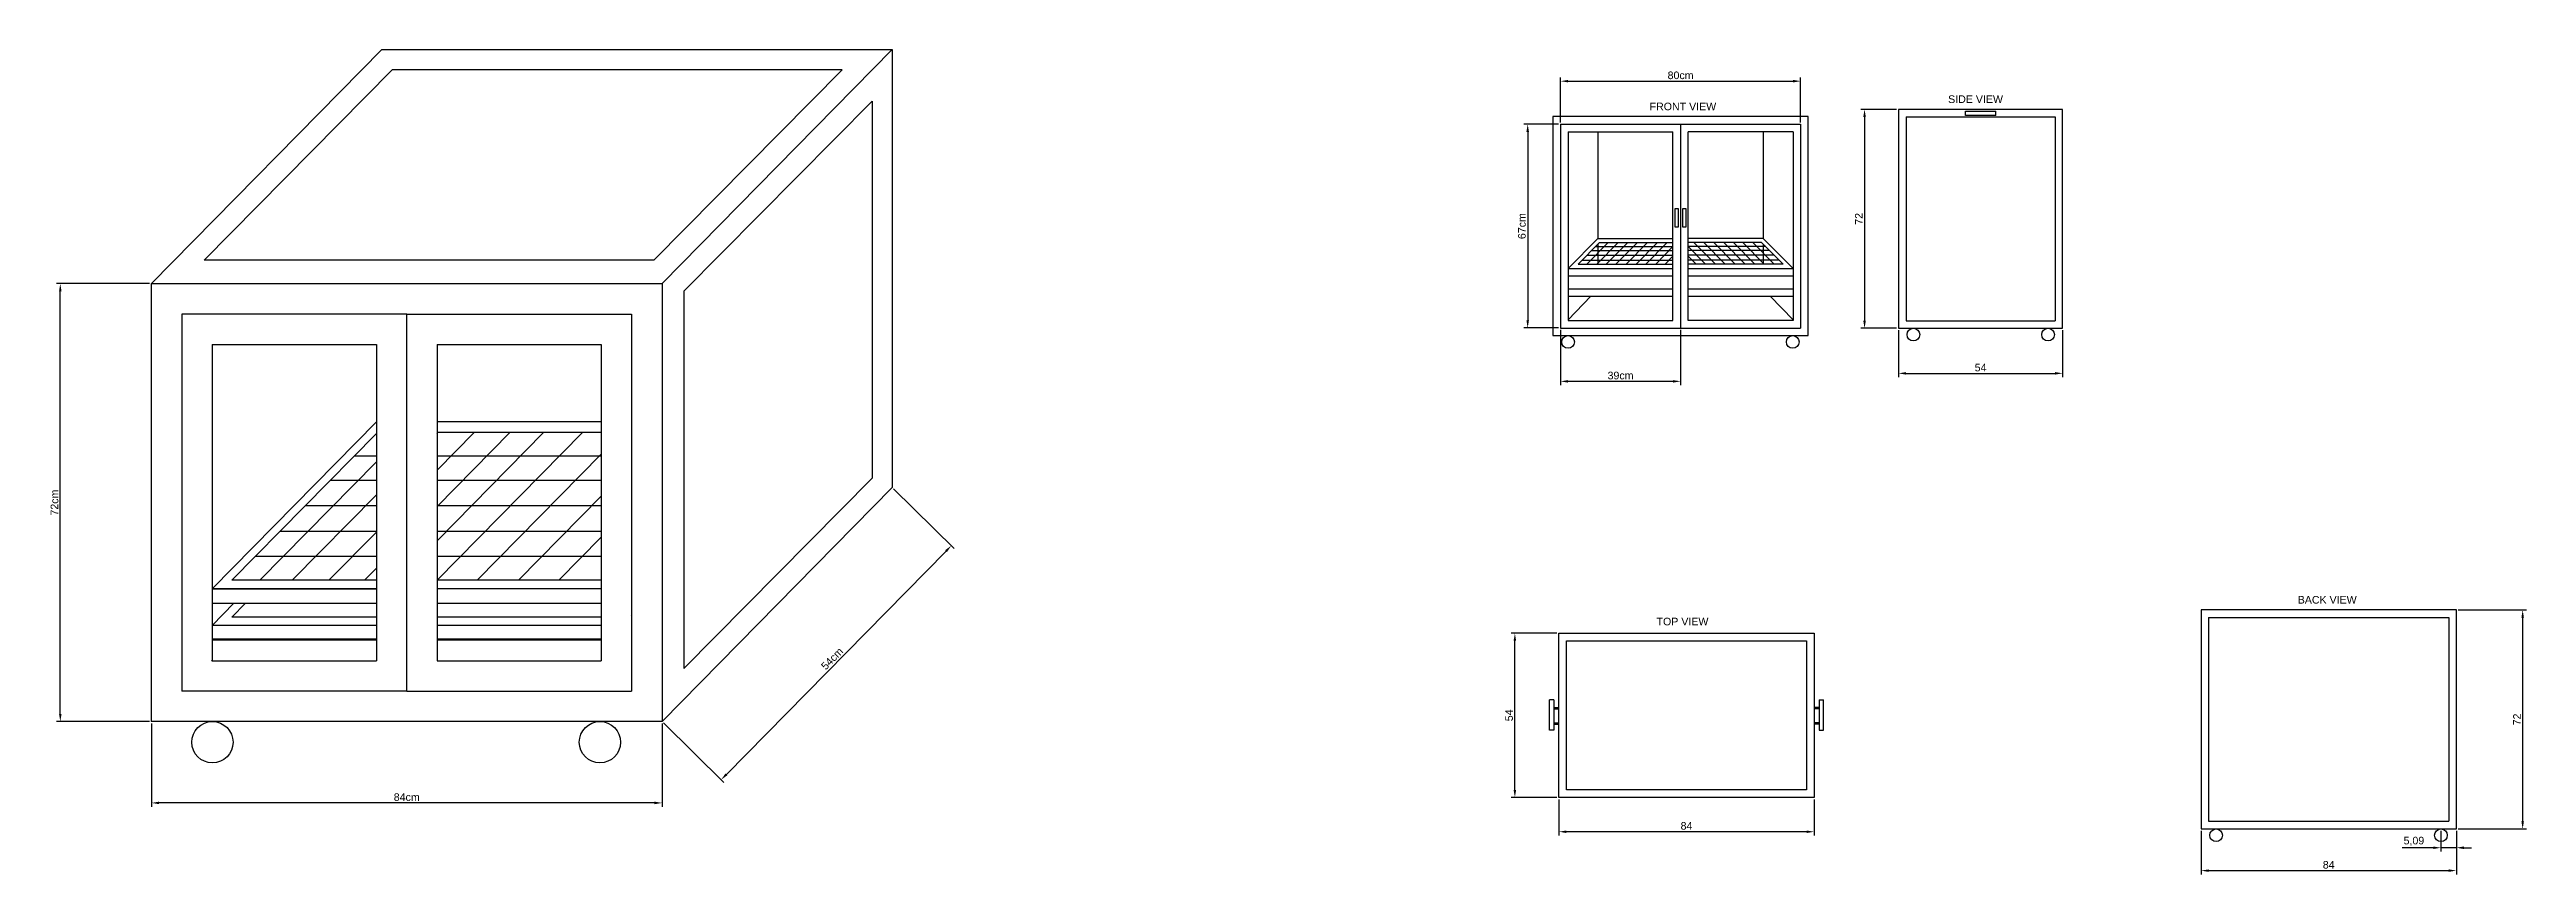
# Model space of a CAD drawing. Header units: millimetres. Extents: x 166 to 981, y -7 to 264.
import ezdxf

# ---------------------------------------------------------------- set-up
doc = ezdxf.new("R2010")
doc.units = ezdxf.units.MM
doc.styles.get("Standard").update_dxf_attribs({"font": 'arial.ttf'})
doc.dimstyles.new('ISO-25', dxfattribs={"dimtxt": 2.5, "dimasz": 2.5, "dimexe": 1.25, "dimexo": 0.625, "dimtad": 1, "dimtxsty": 'Standard', "dimcen": 2.5, "dimadec": 0, "dimazin": 0, "dimtfac": 1, "dimtmove": 0, "dimatfit": 3, "dimfxl": 1, "dimarcsym": 0})

# ---------------------------------------------------------------- blocks, each defined once
blk = doc.blocks.new('*D7')
at = {"color": 0, "lineweight": -2, "transparency": 16777216}
for p, q in [((950.39, 1.32), (940.14, 1.32)), ((952.89, 6.88), (952.89, 0.07)), ((957.98, 1.32), (952.89, 1.32)), ((957.98, 6.88), (957.98, 0.07)), ((960.48, 1.32), (962.98, 1.32))]:
    blk.add_line(p, q, dxfattribs=at)
at = {"color": 0, "transparency": 16777216}
for points in [[(950.39, 1.74), (950.39, 0.9), (952.89, 1.32)], [(960.48, 1.74), (960.48, 0.9), (957.98, 1.32)]]:
    blk.add_solid(points, dxfattribs=at)
at = {"layer": 'Defpoints', "color": 0, "transparency": 16777216}
for p in [(952.89, 7.51), (952.89, 1.32), (957.98, 7.51)]:
    blk.add_point(p, dxfattribs=at)
at = {"color": 0, "transparency": 16777216, "insert": (944.01, 3.45), "char_height": 2.5, "attachment_point": 5}
blk.add_mtext('5,09', dxfattribs=at)
blk = doc.blocks.new('*D16')
at = {"color": 0, "lineweight": -2, "transparency": 16777216}
for p, q in [((198.97, 186.81), (168.36, 186.81)), ((169.61, 45.31), (169.61, 184.31)), ((198.97, 42.81), (168.36, 42.81))]:
    blk.add_line(p, q, dxfattribs=at)
at = {"color": 0, "transparency": 16777216}
for points in [[(169.2, 184.31), (170.03, 184.31), (169.61, 186.81)], [(169.2, 45.31), (170.03, 45.31), (169.61, 42.81)]]:
    blk.add_solid(points, dxfattribs=at)
at = {"layer": 'Defpoints', "color": 0, "transparency": 16777216}
for p in [(169.61, 186.81), (199.6, 186.81), (199.6, 42.81)]:
    blk.add_point(p, dxfattribs=at)
at = {"color": 0, "transparency": 16777216, "insert": (167.71, 114.81), "char_height": 2.5, "attachment_point": 5, "rotation": 90}
blk.add_mtext('72cm', dxfattribs=at)
blk = doc.blocks.new('*D17')
at = {"color": 0, "lineweight": -2, "transparency": 16777216}
for p, q in [((199.6, 42.19), (199.6, 14.81)), ((367.6, 42.19), (367.6, 14.81)), ((365.1, 16.06), (202.1, 16.06))]:
    blk.add_line(p, q, dxfattribs=at)
at = {"color": 0, "transparency": 16777216}
for points in [[(202.1, 16.48), (202.1, 15.64), (199.6, 16.06)], [(365.1, 16.48), (365.1, 15.64), (367.6, 16.06)]]:
    blk.add_solid(points, dxfattribs=at)
at = {"layer": 'Defpoints', "color": 0, "transparency": 16777216}
for p in [(199.6, 42.81), (367.6, 42.81), (199.6, 16.06)]:
    blk.add_point(p, dxfattribs=at)
at = {"color": 0, "transparency": 16777216, "insert": (283.6, 17.96), "char_height": 2.5, "attachment_point": 5}
blk.add_mtext('84cm', dxfattribs=at)
blk = doc.blocks.new('*D18')
at = {"color": 0, "lineweight": -2, "transparency": 16777216}
for p, q in [((443.8, 119.35), (463.69, 99.77)), ((388.8, 25.46), (461.05, 98.87)), ((368.04, 42.37), (387.93, 22.8))]:
    blk.add_line(p, q, dxfattribs=at)
at = {"color": 0, "transparency": 16777216}
for points in [[(460.75, 99.16), (461.34, 98.57), (462.8, 100.65)], [(388.5, 25.75), (389.09, 25.17), (387.04, 23.68)]]:
    blk.add_solid(points, dxfattribs=at)
at = {"layer": 'Defpoints', "color": 0, "transparency": 16777216}
for p in [(443.36, 119.78), (462.8, 100.65), (367.6, 42.81)]:
    blk.add_point(p, dxfattribs=at)
at = {"color": 0, "transparency": 16777216, "insert": (423.57, 63.49), "char_height": 2.5, "attachment_point": 5, "rotation": 45.45492}
blk.add_mtext('54cm', dxfattribs=at)
blk = doc.blocks.new('*D19')
at = {"color": 0, "lineweight": -2, "transparency": 16777216}
for p, q in [((663.23, 239.85), (663.23, 254.64)), ((665.73, 253.39), (739.73, 253.39)), ((742.23, 239.85), (742.23, 254.64))]:
    blk.add_line(p, q, dxfattribs=at)
at = {"color": 0, "transparency": 16777216}
for points in [[(665.73, 253.81), (665.73, 252.98), (663.23, 253.39)], [(739.73, 253.81), (739.73, 252.98), (742.23, 253.39)]]:
    blk.add_solid(points, dxfattribs=at)
at = {"layer": 'Defpoints', "color": 0, "transparency": 16777216}
for p in [(742.23, 253.39), (663.23, 239.23), (742.23, 239.23)]:
    blk.add_point(p, dxfattribs=at)
at = {"color": 0, "transparency": 16777216, "insert": (702.73, 255.3), "char_height": 2.5, "attachment_point": 5}
blk.add_mtext('80cm', dxfattribs=at)
blk = doc.blocks.new('*D20')
at = {"color": 0, "lineweight": -2, "transparency": 16777216}
for p, q in [((663.23, 171.6), (663.23, 153.44)), ((702.73, 171.6), (702.73, 153.44)), ((700.23, 154.69), (665.73, 154.69))]:
    blk.add_line(p, q, dxfattribs=at)
at = {"color": 0, "transparency": 16777216}
for points in [[(665.73, 155.1), (665.73, 154.27), (663.23, 154.69)], [(700.23, 155.1), (700.23, 154.27), (702.73, 154.69)]]:
    blk.add_solid(points, dxfattribs=at)
at = {"layer": 'Defpoints', "color": 0, "transparency": 16777216}
for p in [(663.23, 172.23), (702.73, 172.23), (663.23, 154.69)]:
    blk.add_point(p, dxfattribs=at)
at = {"color": 0, "transparency": 16777216, "insert": (682.98, 156.59), "char_height": 2.5, "attachment_point": 5}
blk.add_mtext('39cm', dxfattribs=at)
blk = doc.blocks.new('*D21')
at = {"color": 0, "lineweight": -2, "transparency": 16777216}
for p, q in [((662.61, 239.23), (651.17, 239.23)), ((652.42, 236.73), (652.42, 174.73)), ((662.61, 172.23), (651.17, 172.23))]:
    blk.add_line(p, q, dxfattribs=at)
at = {"color": 0, "transparency": 16777216}
for points in [[(652.01, 236.73), (652.84, 236.73), (652.42, 239.23)], [(652.01, 174.73), (652.84, 174.73), (652.42, 172.23)]]:
    blk.add_solid(points, dxfattribs=at)
at = {"layer": 'Defpoints', "color": 0, "transparency": 16777216}
for p in [(663.23, 239.23), (652.42, 172.23), (663.23, 172.23)]:
    blk.add_point(p, dxfattribs=at)
at = {"color": 0, "transparency": 16777216, "insert": (650.52, 205.73), "char_height": 2.5, "attachment_point": 5, "rotation": 90}
blk.add_mtext('67cm', dxfattribs=at)
blk = doc.blocks.new('*D22')
at = {"color": 0, "lineweight": -2, "transparency": 16777216}
for p, q in [((773.81, 244.13), (762.01, 244.13)), ((763.26, 241.63), (763.26, 174.63)), ((773.81, 172.13), (762.01, 172.13))]:
    blk.add_line(p, q, dxfattribs=at)
at = {"color": 0, "transparency": 16777216}
for points in [[(762.85, 241.63), (763.68, 241.63), (763.26, 244.13)], [(762.85, 174.63), (763.68, 174.63), (763.26, 172.13)]]:
    blk.add_solid(points, dxfattribs=at)
at = {"layer": 'Defpoints', "color": 0, "transparency": 16777216}
for p in [(774.44, 244.13), (763.26, 172.13), (774.44, 172.13)]:
    blk.add_point(p, dxfattribs=at)
at = {"color": 0, "transparency": 16777216, "insert": (761.38, 208.13), "char_height": 2.5, "attachment_point": 5, "rotation": 90}
blk.add_mtext('72', dxfattribs=at)
blk = doc.blocks.new('*D23')
at = {"color": 0, "lineweight": -2, "transparency": 16777216}
for p, q in [((774.44, 171.5), (774.44, 156.07)), ((828.44, 171.5), (828.44, 156.07)), ((776.94, 157.32), (825.94, 157.32))]:
    blk.add_line(p, q, dxfattribs=at)
at = {"color": 0, "transparency": 16777216}
for points in [[(776.94, 157.73), (776.94, 156.9), (774.44, 157.32)], [(825.94, 157.73), (825.94, 156.9), (828.44, 157.32)]]:
    blk.add_solid(points, dxfattribs=at)
at = {"layer": 'Defpoints', "color": 0, "transparency": 16777216}
for p in [(774.44, 172.13), (828.44, 172.13), (828.44, 157.32)]:
    blk.add_point(p, dxfattribs=at)
at = {"color": 0, "transparency": 16777216, "insert": (801.44, 159.21), "char_height": 2.5, "attachment_point": 5}
blk.add_mtext('54', dxfattribs=at)
blk = doc.blocks.new('*D24')
at = {"color": 0, "lineweight": -2, "transparency": 16777216}
for p, q in [((958.61, 79.51), (981.05, 79.51)), ((979.8, 10.01), (979.8, 77.01)), ((958.61, 7.51), (981.05, 7.51))]:
    blk.add_line(p, q, dxfattribs=at)
at = {"color": 0, "transparency": 16777216}
for points in [[(979.38, 77.01), (980.21, 77.01), (979.8, 79.51)], [(979.38, 10.01), (980.21, 10.01), (979.8, 7.51)]]:
    blk.add_solid(points, dxfattribs=at)
at = {"layer": 'Defpoints', "color": 0, "transparency": 16777216}
for p in [(957.98, 79.51), (979.8, 79.51), (957.98, 7.51)]:
    blk.add_point(p, dxfattribs=at)
at = {"color": 0, "transparency": 16777216, "insert": (977.92, 43.51), "char_height": 2.5, "attachment_point": 5, "rotation": 90}
blk.add_mtext('72', dxfattribs=at)
blk = doc.blocks.new('*D25')
at = {"color": 0, "lineweight": -2, "transparency": 16777216}
for p, q in [((873.98, 6.88), (873.98, -7.45)), ((957.98, 6.88), (957.98, -7.45)), ((876.48, -6.2), (955.48, -6.2))]:
    blk.add_line(p, q, dxfattribs=at)
at = {"color": 0, "transparency": 16777216}
for points in [[(876.48, -5.79), (876.48, -6.62), (873.98, -6.2)], [(955.48, -5.79), (955.48, -6.62), (957.98, -6.2)]]:
    blk.add_solid(points, dxfattribs=at)
at = {"layer": 'Defpoints', "color": 0, "transparency": 16777216}
for p in [(873.98, 7.51), (957.98, 7.51), (957.98, -6.2)]:
    blk.add_point(p, dxfattribs=at)
at = {"color": 0, "transparency": 16777216, "insert": (915.98, -4.3), "char_height": 2.5, "attachment_point": 5}
blk.add_mtext('84', dxfattribs=at)
blk = doc.blocks.new('*D26')
at = {"color": 0, "lineweight": -2, "transparency": 16777216}
for p, q in [((662.06, 71.86), (646.96, 71.86)), ((648.21, 20.36), (648.21, 69.36)), ((662.06, 17.86), (646.96, 17.86))]:
    blk.add_line(p, q, dxfattribs=at)
at = {"color": 0, "transparency": 16777216}
for points in [[(647.79, 69.36), (648.62, 69.36), (648.21, 71.86)], [(647.79, 20.36), (648.62, 20.36), (648.21, 17.86)]]:
    blk.add_solid(points, dxfattribs=at)
at = {"layer": 'Defpoints', "color": 0, "transparency": 16777216}
for p in [(648.21, 71.86), (662.68, 71.86), (662.68, 17.86)]:
    blk.add_point(p, dxfattribs=at)
at = {"color": 0, "transparency": 16777216, "insert": (646.31, 44.86), "char_height": 2.5, "attachment_point": 5, "rotation": 90}
blk.add_mtext('54', dxfattribs=at)
blk = doc.blocks.new('*D27')
at = {"color": 0, "lineweight": -2, "transparency": 16777216}
for p, q in [((662.68, 17.24), (662.68, 5.34)), ((746.68, 17.24), (746.68, 5.34)), ((744.18, 6.59), (665.18, 6.59))]:
    blk.add_line(p, q, dxfattribs=at)
at = {"color": 0, "transparency": 16777216}
for points in [[(665.18, 7), (665.18, 6.17), (662.68, 6.59)], [(744.18, 7), (744.18, 6.17), (746.68, 6.59)]]:
    blk.add_solid(points, dxfattribs=at)
at = {"layer": 'Defpoints', "color": 0, "transparency": 16777216}
for p in [(662.68, 17.86), (746.68, 17.86), (662.68, 6.59)]:
    blk.add_point(p, dxfattribs=at)
at = {"color": 0, "transparency": 16777216, "insert": (704.68, 8.49), "char_height": 2.5, "attachment_point": 5}
blk.add_mtext('84', dxfattribs=at)

msp = doc.modelspace()

# ---------------------------------------------------------------- linework, layer by layer
for p, q in [((199.599, 186.813), (275.357, 263.785)), ((275.357, 263.785), (443.357, 263.785)), ((367.599, 186.813), (443.357, 263.785)), ((443.357, 263.785), (443.357, 119.785)), ((216.902, 194.567), (278.839, 257.079)), ((426.839, 257.079), (278.839, 257.079)), ((364.902, 194.567), (426.839, 257.079)), ((374.825, 184.293), (436.763, 246.805)), ((436.763, 246.805), (436.763, 122.805)), ((364.902, 194.567), (216.902, 194.567)), ((199.599, 42.813), (199.599, 186.813)), ((199.599, 186.813), (367.599, 186.813)), ((367.599, 186.813), (367.599, 42.813)), ((374.825, 184.293), (374.825, 60.293)), ((283.599, 176.813), (209.599, 176.813)), ((209.599, 176.813), (209.599, 52.813)), ((283.599, 176.813), (357.599, 176.813)), ((283.599, 52.813), (283.599, 176.813)), ((357.599, 176.813), (357.599, 52.813)), ((219.599, 86.473), (273.599, 141.337)), ((226.077, 89.273), (273.599, 137.555)), ((293.599, 102.242), (328.633, 137.837)), ((293.599, 89.273), (341.398, 137.837)), ((293.599, 113.525), (317.527, 137.837)), ((293.599, 125.44), (305.8, 137.837)), ((293.599, 137.696), (293.738, 137.837)), ((306.738, 89.273), (347.599, 130.788)), ((235.216, 89.273), (273.599, 128.27)), ((374.825, 60.293), (436.763, 122.805)), ((245.938, 89.273), (273.599, 117.376)), ((320.38, 89.273), (347.599, 116.927)), ((367.599, 42.813), (443.357, 119.785)), ((258.001, 89.273), (273.599, 105.12)), ((258.001, 89.273), (273.599, 105.12)), ((333.677, 89.273), (347.599, 103.417)), ((269.728, 89.273), (273.599, 93.205)), ((269.728, 89.273), (273.599, 93.205)), ((219.599, 74.418), (226.758, 81.692)), ((226.077, 77.114), (230.583, 81.692)), ((273.599, 74.418), (219.599, 74.418)), ((347.599, 74.418), (293.599, 74.418)), ((357.599, 77.445), (357.496, 77.445)), ((283.599, 52.813), (209.599, 52.813)), ((283.599, 52.813), (357.599, 52.813)), ((367.599, 42.813), (199.599, 42.813))]:
    msp.add_line(p, q)
at = {"color": 0}
for p, q in [((744.731, 241.727), (660.731, 241.727)), ((660.731, 241.727), (660.731, 169.727)), ((660.731, 241.727), (660.731, 241.727)), ((663.231, 239.227), (663.231, 172.227)), ((663.231, 239.227), (742.231, 239.227)), ((665.731, 236.727), (665.731, 174.727)), ((665.731, 236.727), (700.231, 236.727)), ((675.553, 236.727), (675.553, 201.702)), ((700.231, 174.727), (700.231, 236.727)), ((702.731, 239.227), (702.731, 172.227)), ((705.231, 174.727), (705.231, 236.727)), ((739.731, 236.727), (705.231, 236.727)), ((729.908, 236.727), (729.908, 201.702)), ((739.731, 236.727), (739.731, 174.727)), ((742.231, 239.227), (742.231, 172.227)), ((744.731, 169.727), (744.731, 241.727)), ((774.437, 244.13), (774.437, 172.13)), ((828.437, 244.13), (774.437, 244.13)), ((776.937, 241.63), (825.937, 241.63)), ((776.937, 241.63), (776.937, 174.63)), ((796.437, 242.157), (796.437, 243.56)), ((796.437, 243.56), (806.437, 243.56)), ((806.437, 242.157), (796.437, 242.157)), ((806.437, 242.157), (806.437, 243.56)), ((825.937, 241.63), (825.937, 174.63)), ((828.437, 172.13), (828.437, 244.13)), ((702.031, 211.442), (700.849, 211.442)), ((700.849, 211.442), (700.849, 205.442)), ((700.849, 205.442), (702.031, 205.442)), ((702.031, 205.442), (702.031, 211.442)), ((704.531, 211.442), (703.349, 211.442)), ((703.349, 211.442), (703.349, 205.442)), ((703.349, 205.442), (704.531, 205.442)), ((704.531, 205.442), (704.531, 211.442)), ((665.731, 191.821), (675.553, 201.702)), ((669.014, 193.267), (676.059, 200.354)), ((671.891, 193.267), (678.936, 200.354)), ((671.926, 196.196), (700.231, 196.196)), ((673.476, 197.756), (700.231, 197.756)), ((674.704, 198.992), (700.231, 198.992)), ((675.201, 193.267), (682.246, 200.354)), ((675.553, 201.702), (700.231, 201.702)), ((675.553, 199.845), (675.553, 193.267)), ((676.059, 200.354), (700.231, 200.354)), ((678.274, 193.267), (685.319, 200.354)), ((681.466, 193.267), (688.511, 200.354)), ((684.776, 193.267), (691.821, 200.354)), ((688.086, 193.267), (695.131, 200.354)), ((691.278, 193.267), (698.323, 200.354)), ((694.54, 193.267), (700.231, 198.992)), ((697.614, 193.267), (700.231, 195.9)), ((729.908, 201.702), (705.231, 201.702)), ((729.403, 200.354), (705.231, 200.354)), ((710.921, 193.267), (705.231, 198.992)), ((730.757, 198.992), (705.231, 198.992)), ((731.986, 197.756), (705.231, 197.756)), ((733.536, 196.196), (705.231, 196.196)), ((707.848, 193.267), (705.231, 195.9)), ((714.184, 193.267), (707.138, 200.354)), ((717.375, 193.267), (710.33, 200.354)), ((720.685, 193.267), (713.64, 200.354)), ((723.995, 193.267), (716.95, 200.354)), ((727.187, 193.267), (720.142, 200.354)), ((730.261, 193.267), (723.216, 200.354)), ((733.571, 193.267), (726.526, 200.354)), ((736.448, 193.267), (729.403, 200.354)), ((739.731, 191.821), (729.908, 201.702)), ((729.908, 199.845), (729.908, 193.267)), ((665.731, 191.821), (700.231, 191.821)), ((665.731, 189.409), (700.231, 189.409)), ((669.014, 193.267), (700.231, 193.267)), ((670.306, 194.566), (700.231, 194.566)), ((735.156, 194.566), (705.231, 194.566)), ((736.448, 193.267), (705.231, 193.267)), ((705.231, 191.821), (739.731, 191.821)), ((705.231, 189.409), (739.731, 189.409)), ((665.731, 185.139), (700.231, 185.139)), ((665.731, 182.727), (700.231, 182.727)), ((665.731, 174.926), (673.234, 182.727)), ((705.231, 185.139), (739.731, 185.139)), ((705.231, 182.727), (739.731, 182.727)), ((739.731, 174.926), (732.228, 182.727)), ((283.599, 176.813), (293.599, 176.813)), ((347.599, 176.813), (357.599, 176.813)), ((663.231, 172.227), (742.231, 172.227)), ((665.731, 174.727), (700.231, 174.727)), ((739.731, 174.727), (705.231, 174.727)), ((774.437, 172.13), (828.437, 172.13)), ((776.937, 174.63), (825.937, 174.63)), ((219.599, 166.813), (219.599, 62.813)), ((219.599, 166.813), (273.599, 166.813)), ((273.599, 166.813), (273.599, 62.813)), ((293.599, 166.813), (293.599, 62.813)), ((293.599, 166.813), (347.599, 166.813)), ((347.599, 166.813), (347.599, 62.813)), ((660.731, 169.727), (744.731, 169.727)), ((347.599, 141.337), (293.599, 141.337)), ((347.599, 137.837), (293.599, 137.837)), ((273.599, 130.118), (266.279, 130.118)), ((347.599, 130.118), (293.599, 130.118)), ((273.599, 122.083), (258.37, 122.083)), ((347.599, 122.083), (293.599, 122.083)), ((273.599, 113.713), (250.132, 113.713)), ((347.599, 113.713), (293.599, 113.713)), ((273.599, 105.343), (241.894, 105.343)), ((347.599, 105.343), (293.599, 105.343)), ((273.599, 97.141), (233.821, 97.141)), ((347.599, 97.141), (293.599, 97.141)), ((219.599, 86.473), (273.599, 86.473)), ((273.599, 86.473), (219.599, 86.473)), ((219.599, 81.692), (273.599, 81.692)), ((273.599, 89.273), (226.077, 89.273)), ((347.599, 89.273), (293.599, 89.273)), ((347.599, 86.473), (293.599, 86.473)), ((293.599, 81.692), (347.599, 81.692)), ((273.599, 77.114), (226.077, 77.114)), ((347.599, 77.114), (293.599, 77.114)), ((357.599, 77.549), (357.496, 77.445)), ((957.981, 79.51), (873.981, 79.51)), ((873.981, 79.51), (873.981, 7.51)), ((873.981, 79.51), (873.981, 79.51)), ((876.481, 77.01), (876.481, 10.01)), ((876.481, 77.01), (955.481, 77.01)), ((955.481, 77.01), (955.481, 10.01)), ((957.981, 7.51), (957.981, 79.51)), ((662.683, 71.861), (746.683, 71.861)), ((662.683, 17.861), (662.683, 71.861)), ((665.183, 20.361), (665.183, 69.361)), ((665.183, 69.361), (744.183, 69.361)), ((744.183, 69.361), (744.183, 20.361)), ((746.683, 71.861), (746.683, 17.861)), ((209.599, 62.813), (209.599, 52.813)), ((219.418, 62.813), (219.599, 62.997)), ((219.418, 62.813), (273.599, 62.813)), ((293.599, 62.813), (347.599, 62.813)), ((659.61, 39.941), (659.61, 49.941)), ((661.013, 49.941), (659.61, 49.941)), ((661.013, 49.941), (661.013, 39.941)), ((748.353, 49.941), (748.353, 39.941)), ((748.353, 49.941), (749.756, 49.941)), ((749.756, 39.941), (749.756, 49.941)), ((199.599, 42.857), (199.555, 42.813)), ((661.013, 47.482), (662.683, 47.482)), ((661.013, 47.007), (662.683, 47.007)), ((661.013, 42.424), (662.683, 42.424)), ((661.013, 41.912), (662.683, 41.912)), ((748.353, 47.482), (746.683, 47.482)), ((748.353, 47.007), (746.683, 47.007)), ((748.353, 42.424), (746.683, 42.424)), ((748.353, 41.912), (746.683, 41.912)), ((661.013, 39.941), (659.61, 39.941)), ((748.353, 39.941), (749.756, 39.941)), ((746.683, 17.861), (662.683, 17.861)), ((744.183, 20.361), (665.183, 20.361)), ((876.481, 10.01), (955.481, 10.01)), ((873.981, 7.51), (957.981, 7.51))]:
    msp.add_line(p, q, dxfattribs=at)
at = {"color": 0, "linetype": 'ByBlock', "lineweight": 211}
for p, q in [((273.599, 69.749), (219.599, 69.749)), ((347.599, 69.749), (293.599, 69.749))]:
    msp.add_line(p, q, dxfattribs=at)
at = {"color": 0}
for centre in [(779.332, 170.051), (823.64, 170.051), (665.692, 167.649), (739.636, 167.649), (878.942, 5.431), (952.886, 5.431)]:
    msp.add_circle(centre, 2.079, dxfattribs=at)
for centre in [(219.665, 36.021), (347.17, 36.021)]:
    msp.add_circle(centre, 6.792)

# ---------------------------------------------------------------- texts
at = {"color": 0, "char_height": 2.5, "attachment_point": 1}
for s, insert in [('FRONT VIEW', (692.537, 246.322)), ('SIDE VIEW', (790.76, 248.724)), ('BACK VIEW', (905.788, 84.105)), ('TOP VIEW', (694.821, 76.96))]:
    msp.add_mtext_dynamic_manual_height_columns(s, width=24.8349, gutter_width=12.5, heights=[0], dxfattribs=dict(at, insert=insert))

# ---------------------------------------------------------------- dimensions: what is measured, and where the dimension line sits
at = {"color": 0}
for base, p1, p2, text, picture, middle in [((742.231, 253.395), (663.231, 239.227), (742.231, 239.227), '80cm', '*D19', (702.731, 255.296)), ((663.231, 154.687), (702.731, 172.227), (663.231, 172.227), '39cm', '*D20', (682.981, 156.589)), ((199.599, 16.059), (367.599, 42.813), (199.599, 42.813), '84cm', '*D17', (283.599, 17.961))]:
    dim = msp.add_linear_dim(base=base, p1=p1, p2=p2, text=text, dimstyle='ISO-25', dxfattribs=at)
    dim.commit()
    dim.dimension.update_dxf_attribs({"geometry": picture, "text_midpoint": middle})
for base, p1, p2, text, picture, middle in [((652.423, 172.227), (663.231, 239.227), (663.231, 172.227), '<>cm', '*D21', (650.522, 205.727)), ((169.613, 186.813), (199.599, 42.813), (199.599, 186.813), '72cm', '*D16', (167.713, 114.813))]:
    dim = msp.add_linear_dim(base=base, p1=p1, p2=p2, angle=90, text=text, dimstyle='ISO-25', dxfattribs=at)
    dim.commit()
    dim.dimension.update_dxf_attribs({"geometry": picture, "text_midpoint": middle})
for base, p1, p2, picture, middle in [((763.262, 172.13), (774.437, 244.13), (774.437, 172.13), '*D22', (761.382, 208.13)), ((979.796, 79.51), (957.981, 7.51), (957.981, 79.51), '*D24', (977.916, 43.51)), ((648.207, 71.861), (662.683, 17.861), (662.683, 71.861), '*D26', (646.311, 44.861))]:
    dim = msp.add_linear_dim(base=base, p1=p1, p2=p2, angle=90, dimstyle='ISO-25', dxfattribs=at)
    dim.commit()
    dim.dimension.update_dxf_attribs({"geometry": picture, "text_midpoint": middle})
for base, p1, p2, picture, middle in [((828.437, 157.316), (774.437, 172.13), (828.437, 172.13), '*D23', (801.437, 159.213)), ((662.683, 6.587), (746.683, 17.861), (662.683, 17.861), '*D27', (704.683, 8.489)), ((957.981, -6.204), (873.981, 7.51), (957.981, 7.51), '*D25', (915.981, -4.303)), ((952.8862, 1.3212), (957.9811, 7.5099), (952.8862, 7.5099), '*D7', (944.0117, 3.4486))]:
    dim = msp.add_linear_dim(base=base, p1=p1, p2=p2, dimstyle='ISO-25', dxfattribs=at)
    dim.commit()
    dim.dimension.update_dxf_attribs({"geometry": picture, "text_midpoint": middle})
dim = msp.add_aligned_dim(p1=(367.599, 42.813), p2=(443.357, 119.785), distance=-27.281, text='54cm', dimstyle='ISO-25', dxfattribs=at)
dim.commit()
dim.dimension.update_dxf_attribs({"geometry": '*D18', "text_midpoint": (423.569, 63.492)})

doc.saveas('drawing.dxf')
